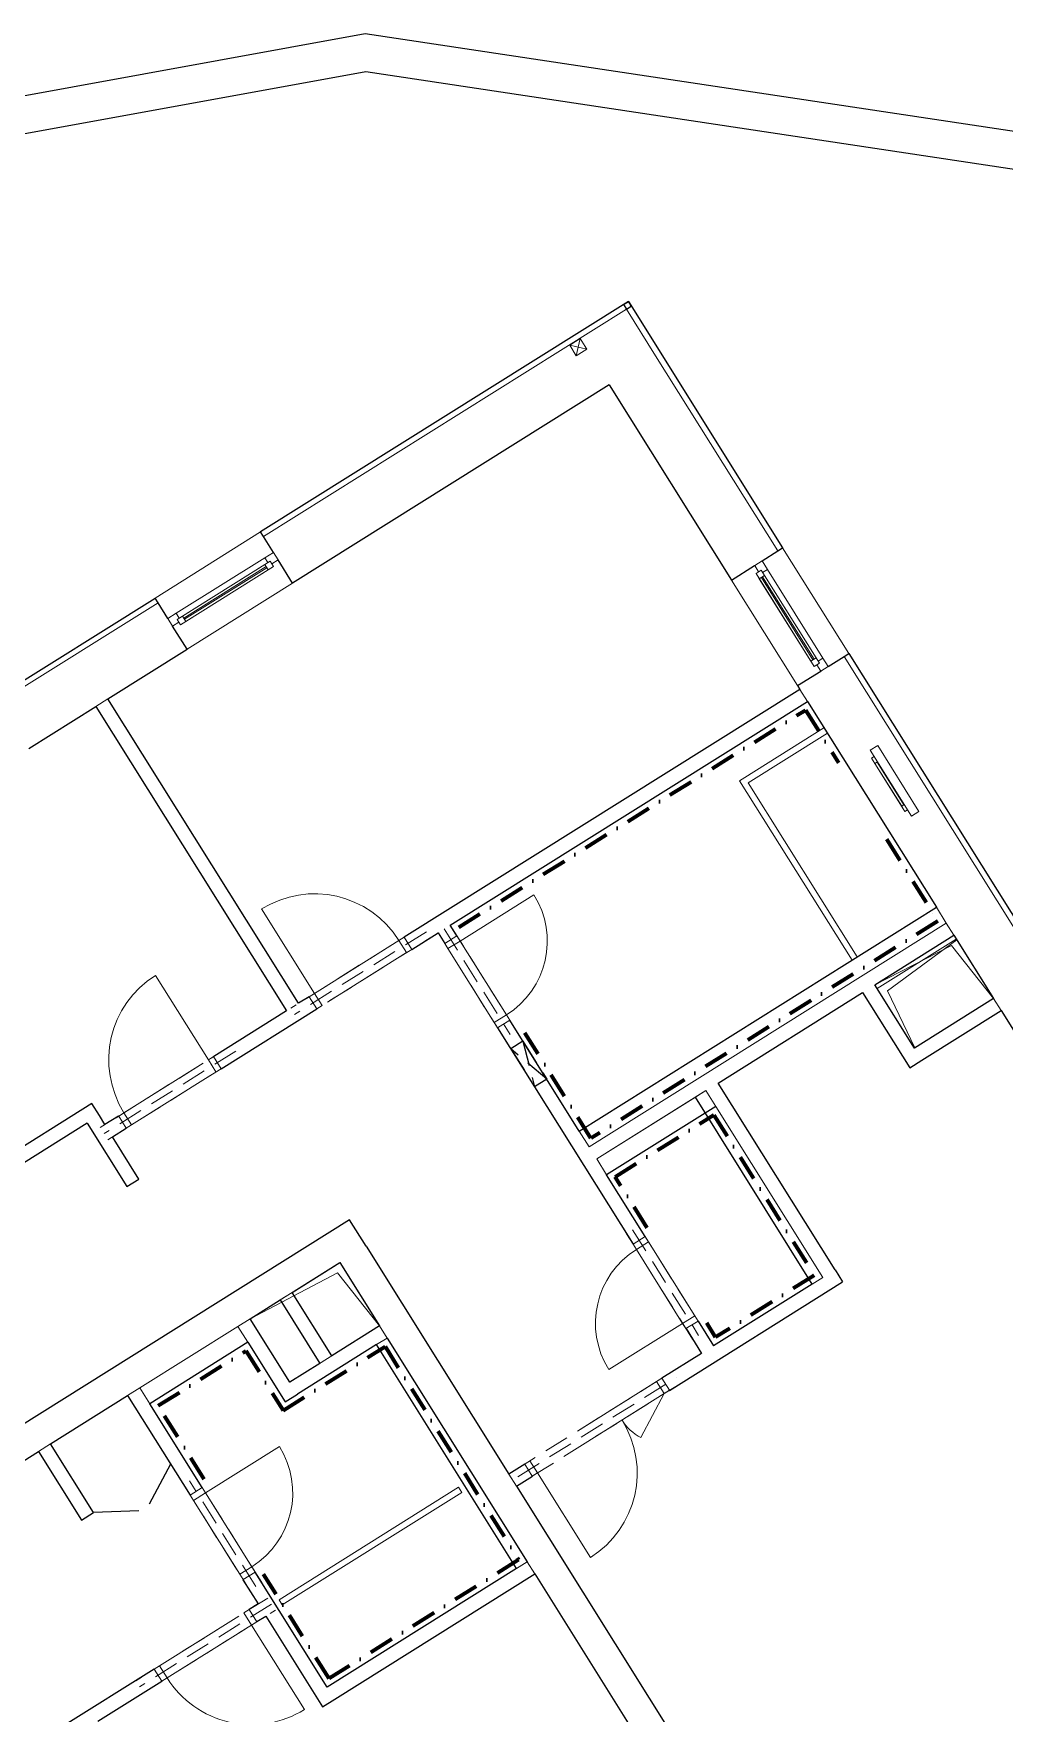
# Model space of a CAD drawing. Header units: millimetres. Extents: x -7743 to 191930, y -8645 to 72638.
# Drawn here: x 92955 to 100751, y 59150 to 72638 of the extents above; entities that cross this region are included whole.
import ezdxf

# ---------------------------------------------------------------- set-up
doc = ezdxf.new("R2010")
doc.units = ezdxf.units.MM
for name, pattern in [('HA_Dash_2mm-S1mm', [200, 100, -100]), ('HA_Dash_3mm-S1mm', [300, 200, -100]), ('HA_DashDot_2_2mm-S0_6mm', [1650, 750, -450, 0, -450]), ('HA_DashDot_4mm-S1mm', [400, 200, -100, 0, -100])]:
    doc.linetypes.add(name, pattern=pattern)
for name, color, linetype, lineweight in [('A-DETL-____-OTLN', 9, 'Continuous', 25), ('A-DETL-GENF-OTLN', 9, 'Continuous', 9), ('A-DOOR-____-MCUT', 9, 'Continuous', 9), ('A-DOOR-____-OTLN', 9, 'Continuous', 9), ('A-DOOR-FRAM-MCUT', 9, 'Continuous', 9), ('A-GENM-____-HDLN', 9, 'HA_Dash_3mm-S1mm', 9), ('A-GENM-____-MCUT', 9, 'Continuous', 9), ('A-GENM-____-OTLN', 9, 'Continuous', 9), ('A-GLAZ-____-MCUT', 9, 'Continuous', 5), ('A-GLAZ-____-OTLN', 9, 'Continuous', 5), ('A-WALL-____-MCUT', 9, 'Continuous', 25), ('A-WALL-____-OTLN', 9, 'Continuous', 9), ('I-WALL-____-MCUT', 9, 'Continuous', 25), ('I-WALL-____-OTLN', 9, 'Continuous', 9), ('M-HVAC-DUCT-OTLN', 9, 'Continuous', 9)]:
    doc.layers.add(name, color=color, linetype=linetype, lineweight=lineweight)

# ---------------------------------------------------------------- blocks, each defined once
blk = doc.blocks.new('HA_DR_Single_Swing_Solid - In_BJ_800x2100-2000412-schema rezu D_110_5100')
at = {"layer": 'A-DOOR-____-MCUT', "linetype": 'HA_DashDot_2_2mm-S0_6mm'}
for p, q in [((-400, 57.5), (400, 57.5)), ((-400, -57.5), (400, -57.5))]:
    blk.add_line(p, q, dxfattribs=at)
at = {"layer": 'A-DOOR-____-OTLN', "lineweight": 5}
blk.add_line((400, -857.5), (400, -57.5), dxfattribs=at)
blk.add_arc((400, -57.5), 800, 180, 270, dxfattribs=at)
at = {"layer": 'A-DOOR-FRAM-MCUT'}
for p, q in [((-400, 57.5), (-450, 57.5)), ((-450, 57.5), (-450, -57.5)), ((-400, -57.5), (-400, 57.5)), ((450, 57.5), (400, 57.5)), ((400, 57.5), (400, -57.5)), ((450, -57.5), (450, 57.5)), ((-450, -57.5), (-400, -57.5)), ((400, -57.5), (450, -57.5))]:
    blk.add_line(p, q, dxfattribs=at)
blk = doc.blocks.new('HA_DR_Single_Swing_Solid - In_BJ_700x2100-2000416-schema rezu D_110_5100')
at = {"layer": 'A-DOOR-____-MCUT', "linetype": 'HA_DashDot_2_2mm-S0_6mm'}
for p, q in [((-350, 57.5), (350, 57.5)), ((-350, -57.5), (350, -57.5))]:
    blk.add_line(p, q, dxfattribs=at)
at = {"layer": 'A-DOOR-____-OTLN', "lineweight": 5}
blk.add_line((350, -757.5), (350, -57.5), dxfattribs=at)
blk.add_arc((350, -57.5), 700, 180, 270, dxfattribs=at)
at = {"layer": 'A-DOOR-FRAM-MCUT'}
for p, q in [((-350, 57.5), (-400, 57.5)), ((-400, 57.5), (-400, -57.5)), ((-350, -57.5), (-350, 57.5)), ((400, 57.5), (350, 57.5)), ((350, 57.5), (350, -57.5)), ((400, -57.5), (400, 57.5)), ((-400, -57.5), (-350, -57.5)), ((350, -57.5), (400, -57.5))]:
    blk.add_line(p, q, dxfattribs=at)
blk = doc.blocks.new('HA_DR_Single_Swing_Solid - In_BJ_800x2100-2000414-schema rezu D_110_5100')
at = {"layer": 'A-DOOR-____-MCUT', "linetype": 'HA_DashDot_2_2mm-S0_6mm'}
for p, q in [((-400, 57.5), (400, 57.5)), ((-400, -57.5), (400, -57.5))]:
    blk.add_line(p, q, dxfattribs=at)
at = {"layer": 'A-DOOR-____-OTLN', "lineweight": 5}
blk.add_line((400, 857.5), (400, 57.5), dxfattribs=at)
blk.add_arc((400, 57.5), 800, 90, 180, dxfattribs=at)
at = {"layer": 'A-DOOR-FRAM-MCUT'}
for p, q in [((-450, -57.5), (-450, 57.5)), ((-450, 57.5), (-400, 57.5)), ((-400, 57.5), (-400, -57.5)), ((400, 57.5), (450, 57.5)), ((400, -57.5), (400, 57.5)), ((450, 57.5), (450, -57.5)), ((-400, -57.5), (-450, -57.5)), ((450, -57.5), (400, -57.5))]:
    blk.add_line(p, q, dxfattribs=at)
blk = doc.blocks.new('HA_DR_Double_Swing_Solid - In_BJ_1200x2100_800-1652965-schema rezu D_110_5100')
at = {"layer": 'A-DOOR-____-MCUT', "linetype": 'HA_DashDot_2_2mm-S0_6mm'}
for p, q in [((-600, 57.5), (600, 57.5)), ((-600, -57.5), (600, -57.5))]:
    blk.add_line(p, q, dxfattribs=at)
at = {"layer": 'A-DOOR-____-OTLN', "lineweight": 5}
for p, q in [((600, 857.5), (600, 57.5)), ((-253.6, 257.5), (-600, 57.5))]:
    blk.add_line(p, q, dxfattribs=at)
for centre, radius, start, end in [((600, 57.5), 800, 90, 180), ((-600, 57.5), 400, 360, 30)]:
    blk.add_arc(centre, radius, start, end, dxfattribs=at)
at = {"layer": 'A-DOOR-FRAM-MCUT'}
for p, q in [((-650, -57.5), (-650, 57.5)), ((-650, 57.5), (-600, 57.5)), ((-600, 57.5), (-600, -57.5)), ((600, 57.5), (650, 57.5)), ((600, -57.5), (600, 57.5)), ((650, 57.5), (650, -57.5)), ((-600, -57.5), (-650, -57.5)), ((650, -57.5), (600, -57.5))]:
    blk.add_line(p, q, dxfattribs=at)
blk = doc.blocks.new('HA_WD_SinglePanel - 1000x1500-1653870-schema rezu D_110_5100')
at = {"layer": 'A-GLAZ-____-MCUT'}
for p, q in [((-500, 70), (-500, 0)), ((-420, 70), (-500, 70)), ((-500, 0), (-440, 0)), ((-440, -25), (-440, 25)), ((-440, 25), (-390, 25)), ((-420, 25), (-420, 70)), ((-390, 25), (-390, -25)), ((390, 5), (-390, 5)), ((390, -25), (390, 25)), ((390, 25), (440, 25)), ((500, 70), (420, 70)), ((420, 70), (420, 25)), ((440, 25), (440, -25)), ((440, 0), (500, 0)), ((500, 0), (500, 70)), ((-390, -25), (-440, -25)), ((390, -5), (-390, -5)), ((440, -25), (390, -25))]:
    blk.add_line(p, q, dxfattribs=at)
at = {"layer": 'A-GLAZ-____-OTLN'}
for p, q in [((440, 25), (-440, 25)), ((-440, -25), (-440, 25)), ((420, 70), (-420, 70)), ((390, 25), (-390, 25)), ((440, 25), (440, -25)), ((-440, -25), (440, -25)), ((390, -25), (-390, -25))]:
    blk.add_line(p, q, dxfattribs=at)
blk = doc.blocks.new('HA_WD_SinglePanel - 1000x1500-1653875-schema rezu D_110_5100')
at = {"layer": 'A-GLAZ-____-MCUT'}
for p, q in [((-440, 25), (-440, -25)), ((-390, 25), (-440, 25)), ((-390, -25), (-390, 25)), ((390, 5), (-390, 5)), ((390, 25), (390, -25)), ((440, 25), (390, 25)), ((440, -25), (440, 25)), ((-500, 0), (-440, 0)), ((-500, -70), (-500, 0)), ((-420, -70), (-500, -70)), ((-440, -25), (-390, -25)), ((-420, -25), (-420, -70)), ((390, -5), (-390, -5)), ((390, -25), (440, -25)), ((420, -70), (420, -25)), ((500, -70), (420, -70)), ((440, 0), (500, 0)), ((500, 0), (500, -70))]:
    blk.add_line(p, q, dxfattribs=at)
at = {"layer": 'A-GLAZ-____-OTLN'}
for p, q in [((-440, -25), (-440, 25)), ((440, 25), (-440, 25)), ((390, 25), (-390, 25)), ((440, 25), (440, -25)), ((-440, -25), (440, -25)), ((420, -70), (-420, -70)), ((390, -25), (-390, -25))]:
    blk.add_line(p, q, dxfattribs=at)
blk = doc.blocks.new('HA_WD_SinglePanel - 625x1000-1653871-schema rezu D_110_5100')
at = {"layer": 'A-GLAZ-____-MCUT'}
for p, q in [((-253, -25), (-253, 0)), ((-203, 0), (-203, -25)), ((202, -25), (202, 0)), ((252, 0), (252, -25)), ((-203, -25), (-253, -25)), ((202, -5), (-203, -5)), ((252, -25), (202, -25))]:
    blk.add_line(p, q, dxfattribs=at)
at = {"layer": 'A-GLAZ-____-OTLN'}
for p, q in [((-313, 70), (312, 70)), ((-313, 0), (-313, 70)), ((312, 0), (-313, 0)), ((-253, -25), (-253, 0)), ((252, 0), (252, -25)), ((312, 70), (312, 0)), ((-253, -25), (252, -25)), ((202, -25), (-203, -25))]:
    blk.add_line(p, q, dxfattribs=at)
blk = doc.blocks.new('ABMV_CW_Single_Swing_Generic - Ex_Glass_SKLOPNE-1529249-schema rezu D_110_5100')
at = {"layer": 'A-DOOR-____-OTLN', "linetype": 'HA_Dash_2mm-S1mm', "lineweight": 5}
for p in [(-484, -30), (484, -997)]:
    blk.add_line(p, (484, -30), dxfattribs=at)
blk.add_arc((484, -30), 967, 180, 270, dxfattribs=at)
blk = doc.blocks.new('HA_GM_Shaft_Rectangle - Default-2017775-schema rezu D_110_5100')
at = {"layer": 'A-DETL-GENF-OTLN'}
for p, q in [((0, 600), (60, 60)), ((60, 60), (850, 0))]:
    blk.add_line(p, q, dxfattribs=at)
at = {"layer": 'A-GENM-____-OTLN'}
for p, q in [((0, 600), (0, 0)), ((850, 600), (0, 600)), ((850, 0), (850, 600)), ((0, 0), (850, 0))]:
    blk.add_line(p, q, dxfattribs=at)
blk = doc.blocks.new('HA_GM_Tiling_LineBased - Generic Tiles-1951469-schema rezu D_110_5100')
at = {"layer": 'A-GENM-____-OTLN', "linetype": 'HA_DashDot_4mm-S1mm', "lineweight": 80}
blk.add_line((50, -50), (745, -50), dxfattribs=at)
blk = doc.blocks.new('HA_GM_Tiling_LineBased - Generic Tiles-1951470-schema rezu D_110_5100')
at = {"layer": 'A-GENM-____-OTLN', "linetype": 'HA_DashDot_4mm-S1mm', "lineweight": 80}
blk.add_line((50, -50), (880, -50), dxfattribs=at)
blk = doc.blocks.new('HA_GM_Tiling_LineBased - Generic Tiles-1951471-schema rezu D_110_5100')
at = {"layer": 'A-GENM-____-OTLN', "linetype": 'HA_DashDot_4mm-S1mm', "lineweight": 80}
blk.add_line((50, -50), (615, -50), dxfattribs=at)
blk = doc.blocks.new('HA_GM_Tiling_LineBased - Generic Tiles-1951472-schema rezu D_110_5100')
at = {"layer": 'A-GENM-____-OTLN', "linetype": 'HA_DashDot_4mm-S1mm', "lineweight": 80}
blk.add_line((-50, -50), (915, -50), dxfattribs=at)
blk = doc.blocks.new('HA_GM_Tiling_LineBased - Generic Tiles-1951465-schema rezu D_110_5100')
at = {"layer": 'A-GENM-____-OTLN', "linetype": 'HA_DashDot_4mm-S1mm', "lineweight": 80}
blk.add_line((50, -50), (2070, -50), dxfattribs=at)
blk = doc.blocks.new('HA_GM_Tiling_LineBased - Generic Tiles-1951473-schema rezu D_110_5100')
at = {"layer": 'A-GENM-____-OTLN', "linetype": 'HA_DashDot_4mm-S1mm', "lineweight": 80}
blk.add_line((50, -50), (1845, -50), dxfattribs=at)
blk = doc.blocks.new('HA_GM_Tiling_LineBased - Generic Tiles-1951463-schema rezu D_110_5100')
at = {"layer": 'A-GENM-____-OTLN', "linetype": 'HA_DashDot_4mm-S1mm', "lineweight": 80}
blk.add_line((50, -50), (1040, -50), dxfattribs=at)
blk = doc.blocks.new('HA_GM_Tiling_LineBased - Generic Tiles-1951474-schema rezu D_110_5100')
at = {"layer": 'A-GENM-____-OTLN', "linetype": 'HA_DashDot_4mm-S1mm', "lineweight": 80}
blk.add_line((50, -50), (535, -50), dxfattribs=at)
blk = doc.blocks.new('HA_GM_Tiling_LineBased - Generic Tiles-1951475-schema rezu D_110_5100')
at = {"layer": 'A-GENM-____-OTLN', "linetype": 'HA_DashDot_4mm-S1mm', "lineweight": 80}
blk.add_line((50, -50), (985, -50), dxfattribs=at)
blk = doc.blocks.new('HA_GM_Tiling_LineBased - Generic Tiles-1951476-schema rezu D_110_5100')
at = {"layer": 'A-GENM-____-OTLN', "linetype": 'HA_DashDot_4mm-S1mm', "lineweight": 80}
blk.add_line((50, -50), (1570, -50), dxfattribs=at)
blk = doc.blocks.new('HA_GM_Tiling_LineBased - Generic Tiles-1951477-schema rezu D_110_5100')
at = {"layer": 'A-GENM-____-OTLN', "linetype": 'HA_DashDot_4mm-S1mm', "lineweight": 80}
blk.add_line((50, -50), (185, -50), dxfattribs=at)
blk = doc.blocks.new('HA_GM_Tiling_LineBased - Generic Tiles-1678942-schema rezu D_110_5100')
at = {"layer": 'A-GENM-____-OTLN', "linetype": 'HA_DashDot_4mm-S1mm', "lineweight": 80}
blk.add_line((50, -50), (3335, -50), dxfattribs=at)
blk = doc.blocks.new('HA_GM_Tiling_LineBased - Generic Tiles-1681808-schema rezu D_110_5100')
at = {"layer": 'A-GENM-____-OTLN', "linetype": 'HA_DashDot_4mm-S1mm', "lineweight": 80}
blk.add_line((50, -50), (550, -50), dxfattribs=at)
blk = doc.blocks.new('HA_GM_Tiling_LineBased - Generic Tiles-1681956-schema rezu D_110_5100')
at = {"layer": 'A-GENM-____-OTLN', "linetype": 'HA_DashDot_4mm-S1mm', "lineweight": 80}
blk.add_line((50, -50), (825, -50), dxfattribs=at)
blk = doc.blocks.new('HA_GM_Tiling_LineBased - Generic Tiles-1682139-schema rezu D_110_5100')
at = {"layer": 'A-GENM-____-OTLN', "linetype": 'HA_DashDot_4mm-S1mm', "lineweight": 80}
blk.add_line((50, -50), (1150, -50), dxfattribs=at)
blk = doc.blocks.new('HA_GM_Shaft_Rectangle - Default-2017767-schema rezu D_110_5100')
at = {"layer": 'A-DETL-GENF-OTLN'}
for p, q in [((0, 600), (60, 60)), ((60, 60), (750, 0))]:
    blk.add_line(p, q, dxfattribs=at)
at = {"layer": 'A-GENM-____-OTLN'}
for p, q in [((0, 600), (0, 0)), ((750, 600), (0, 600)), ((750, 0), (750, 600)), ((0, 0), (750, 0))]:
    blk.add_line(p, q, dxfattribs=at)
blk = doc.blocks.new('TB_Porotherm KP11_5_1250mm - TB_Porotherm KP11_5_1250mm-1850985-schema rezu D_110_5100')
at = {"layer": 'A-GENM-____-HDLN'}
for p, q in [((625, 57.5), (-625, 57.5)), ((-625, 0), (625, 0)), ((-625, -57.5), (625, -57.5))]:
    blk.add_line(p, q, dxfattribs=at)
blk = doc.blocks.new('TB_Porotherm KP11_5_1000mm - TB_Porotherm KP11_5_1000mm-1850984-schema rezu D_110_5100')
at = {"layer": 'A-GENM-____-HDLN'}
for p, q in [((500, 57.5), (-500, 57.5)), ((-500, 0), (500, 0)), ((-500, -57.5), (500, -57.5))]:
    blk.add_line(p, q, dxfattribs=at)
blk = doc.blocks.new('TB_Porotherm KP11_5_1500mm - TB_Porotherm KP11_5_1500mm-1841486-schema rezu D_110_5100')
at = {"layer": 'A-GENM-____-HDLN'}
for p, q in [((-750, 57.5), (750, 57.5)), ((-750, 0), (750, 0)), ((750, -57.5), (-750, -57.5))]:
    blk.add_line(p, q, dxfattribs=at)
blk = doc.blocks.new('TB_Porotherm KP11_5_1000mm - TB_Porotherm KP11_5_1000mm-1834151-schema rezu D_110_5100')
at = {"layer": 'A-GENM-____-HDLN'}
for p, q in [((-500, 57.5), (500, 57.5)), ((-500, 0), (500, 0)), ((500, -57.5), (-500, -57.5))]:
    blk.add_line(p, q, dxfattribs=at)
blk = doc.blocks.new('HA_GM_Opening_Rectangle_WallBased - Default-1930727-schema rezu D_110_5100')
at = {"layer": 'A-GENM-____-MCUT', "linetype": 'HA_Dash_3mm-S1mm', "lineweight": 25}
for p, q in [((305, 57.5), (-55, -57.5)), ((-55, 57.5), (305, -57.5)), ((-55, 57.5), (-55, -57.5)), ((-55, 57.5), (305, 57.5)), ((305, 57.5), (305, -57.5)), ((-55, -57.5), (305, -57.5))]:
    blk.add_line(p, q, dxfattribs=at)
blk = doc.blocks.new('185-01_OBJEKT D_Central_rvt-3-schema rezu D_110_5100')
at = {"layer": 'A-DETL-____-OTLN'}
for p, q in [((-21532, 61152), (-21703, 60830)), ((-21786, 60778), (-22151, 60764))]:
    blk.add_line(p, q, dxfattribs=at)
at = {"layer": 'A-WALL-____-MCUT'}
for p, q in [((-17856, 70487), (-20810, 68637)), ((-17895, 70463), (-17856, 70487)), ((-17895, 70463), (-17871, 70425)), ((-17871, 70425), (-17833, 70449)), ((-17833, 70449), (-17856, 70487)), ((-17856, 70487), (-16617, 68508)), ((-18010, 69818), (-20552, 68226)), ((-18010, 69818), (-17028, 68250)), ((-20786, 68599), (-20810, 68637)), ((-20706, 68472), (-20786, 68599)), ((-20552, 68226), (-20669, 68412)), ((-16782, 68404), (-16655, 68484)), ((-16655, 68484), (-16617, 68508)), ((-17028, 68250), (-16842, 68367)), ((-22929, 67310), (-21657, 68106)), ((-21633, 68068), (-21657, 68106)), ((-21554, 67941), (-21633, 68068)), ((-21400, 67695), (-21517, 67881)), ((-22036, 67297), (-21400, 67695)), ((-16251, 67557), (-16124, 67636)), ((-16124, 67636), (-16086, 67660)), ((-16086, 67660), (-12848, 62491)), ((-16497, 67403), (-16311, 67520)), ((-16497, 67403), (-16479, 67373)), ((-22671, 66899), (-22133, 67236)), ((-16418, 67276), (-15382, 65623)), ((-15242, 65399), (-14923, 64890)), ((-14862, 64793), (-13259, 62233))]:
    blk.add_line(p, q, dxfattribs=at)
at = {"layer": 'A-WALL-____-MCUT', "lineweight": 9}
for p, q in [((-17871, 70425), (-20786, 68599)), ((-20786, 68599), (-17871, 70425)), ((-17637, 70052), (-17871, 70425)), ((-17871, 70425), (-17637, 70052)), ((-16655, 68484), (-17637, 70052)), ((-17637, 70052), (-16655, 68484)), ((-21633, 68068), (-22905, 67272)), ((-22905, 67272), (-21633, 68068)), ((-12886, 62467), (-16124, 67636)), ((-16124, 67636), (-12886, 62467)), ((-16418, 67276), (-16479, 67373)), ((-22036, 67297), (-22133, 67236)), ((-15303, 65496), (-15382, 65623)), ((-15303, 65496), (-18172, 63699)), ((-18172, 63699), (-15303, 65496)), ((-15242, 65399), (-15303, 65496)), ((-14862, 64793), (-14923, 64890)), ((-18110, 63602), (-17233, 64151)), ((-18110, 63602), (-17318, 64098)), ((-17233, 64151), (-17318, 64098)), ((-17233, 64151), (-17154, 64024)), ((-17154, 64024), (-17233, 64151)), ((-17233, 64151), (-17154, 64024)), ((-17154, 64024), (-16294, 62651)), ((-17154, 64024), (-16294, 62651)), ((-18251, 63826), (-18172, 63699)), ((-18031, 63475), (-18110, 63602)), ((-16294, 62651), (-16379, 62598)), ((-20652, 62470), (-20555, 62531)), ((-20991, 62258), (-20894, 62319)), ((-21779, 61764), (-20991, 62258)), ((-20991, 62258), (-21779, 61764)), ((-20912, 62130), (-20991, 62258)), ((-19794, 62164), (-19855, 62261)), ((-19794, 62164), (-19879, 62111)), ((-21877, 61703), (-21779, 61764)), ((-21779, 61764), (-21700, 61637)), ((-22593, 61254), (-22496, 61315)), ((-18815, 61072), (-18754, 60975)), ((-18669, 60367), (-18753, 60314)), ((-18608, 60270), (-18669, 60367))]:
    blk.add_line(p, q, dxfattribs=at)
at = {"layer": 'A-WALL-____-OTLN'}
for p, q in [((-21657, 68106), (-20810, 68637)), ((-16617, 68508), (-16086, 67660)), ((-20552, 68226), (-21400, 67695)), ((-16497, 67403), (-17028, 68250))]:
    blk.add_line(p, q, dxfattribs=at)
at = {"layer": 'I-WALL-____-MCUT'}
for p, q in [((-16479, 67373), (-19657, 65383)), ((-22133, 67236), (-20602, 64791)), ((-20504, 64852), (-22036, 67297)), ((-19286, 65479), (-16418, 67276)), ((-18251, 63826), (-15382, 65623)), ((-19233, 65394), (-19286, 65479)), ((-19596, 65285), (-19384, 65418)), ((-19384, 65418), (-19331, 65333)), ((-15877, 65001), (-15242, 65399)), ((-20419, 64905), (-20504, 64852)), ((-17136, 64212), (-15975, 64939)), ((-15975, 64939), (-15595, 64334)), ((-15559, 64492), (-15877, 65001)), ((-14923, 64890), (-15559, 64492)), ((-20602, 64791), (-21186, 64425)), ((-21125, 64327), (-20358, 64807)), ((-15498, 64395), (-14862, 64793)), ((-18906, 64655), (-17818, 62918)), ((-18251, 63826), (-18809, 64716)), ((-15595, 64334), (-15498, 64395)), ((-16196, 62712), (-17136, 64212)), ((-16379, 62598), (-17318, 64098)), ((-22165, 64047), (-24492, 62590)), ((-22104, 63950), (-22165, 64047)), ((-22059, 63878), (-22104, 63950)), ((-21949, 63947), (-22059, 63878)), ((-17154, 64024), (-18031, 63475)), ((-22202, 63889), (-24431, 62493)), ((-22202, 63889), (-21883, 63380)), ((-21998, 63780), (-21888, 63849)), ((-21786, 63441), (-21998, 63780)), ((-21883, 63380), (-21786, 63441)), ((-17720, 62979), (-18031, 63475)), ((-20094, 63114), (-23488, 60988)), ((-19962, 62903), (-20094, 63114)), ((-19962, 62903), (-18815, 61072)), ((-20555, 62531), (-20173, 62770)), ((-20173, 62770), (-19855, 62261)), ((-17525, 61744), (-16135, 62615)), ((-16379, 62598), (-17171, 62102)), ((-16196, 62712), (-16135, 62615)), ((-20894, 62319), (-20652, 62470)), ((-20652, 62470), (-20334, 61961)), ((-20236, 62022), (-20555, 62531)), ((-20575, 61810), (-20894, 62319)), ((-19855, 62261), (-20236, 62022)), ((-17393, 62240), (-17268, 62041)), ((-17296, 62301), (-17171, 62102)), ((-20912, 62130), (-21700, 61637)), ((-20912, 62130), (-20612, 61652)), ((-19879, 62111), (-20514, 61713)), ((-18753, 60314), (-19879, 62111)), ((-19794, 62164), (-18669, 60367)), ((-19794, 62164), (-18669, 60367)), ((-20334, 61961), (-20575, 61810)), ((-17268, 62041), (-17586, 61842)), ((-22496, 61315), (-21877, 61703)), ((-21877, 61703), (-21375, 60902)), ((-20612, 61652), (-20514, 61713)), ((-21278, 60963), (-21700, 61637)), ((-23568, 60644), (-22593, 61254)), ((-22593, 61254), (-22248, 60703)), ((-22151, 60764), (-22496, 61315)), ((-18688, 61152), (-18815, 61072)), ((-18754, 60975), (-18627, 61054)), ((-18754, 60975), (-16445, 57288)), ((-22248, 60703), (-22151, 60764)), ((-18753, 60314), (-20275, 59361)), ((-20951, 60224), (-20829, 60029)), ((-20275, 59361), (-20853, 60285)), ((-20214, 59264), (-18608, 60270)), ((-18608, 60270), (-16657, 57155)), ((-20829, 60029), (-20901, 59984)), ((-20840, 59887), (-20768, 59932)), ((-20768, 59932), (-20311, 59203)), ((-21663, 59506), (-22401, 59044)), ((-22115, 59088), (-21602, 59409)), ((-20311, 59203), (-20214, 59264))]:
    blk.add_line(p, q, dxfattribs=at)
at = {"layer": 'I-WALL-____-OTLN'}
for p, q in [((-16920, 66666), (-16285, 67064)), ((-16258, 67022), (-16894, 66623)), ((-16920, 66666), (-16963, 66639)), ((-16060, 65199), (-16963, 66639)), ((-16894, 66623), (-16018, 65225)), ((-20661, 60063), (-19220, 60966)), ((-19194, 60923), (-20635, 60021)), ((-19194, 60923), (-19220, 60966)), ((-20635, 60021), (-20661, 60063))]:
    blk.add_line(p, q, dxfattribs=at)
at = {"layer": 'M-HVAC-DUCT-OTLN', "lineweight": 5}
for p, q in [((-18327, 70136), (-18242, 70189)), ((-18274, 70051), (-18242, 70189)), ((-18242, 70189), (-18189, 70104)), ((-18327, 70136), (-18189, 70104)), ((-18274, 70051), (-18327, 70136)), ((-18189, 70104), (-18274, 70051))]:
    blk.add_line(p, q, dxfattribs=at)
at = {"layer": 'A-DOOR-____-OTLN', "color": 250, "lineweight": 9}
for name, p, rotation in [('HA_DR_Single_Swing_Solid - In_BJ_800x2100-2000412-schema rezu D_110_5100', (-20007, 65095), 212.0611111111112), ('HA_DR_Single_Swing_Solid - In_BJ_700x2100-2000416-schema rezu D_110_5100', (-19070, 65025), 122.0611111111113), ('HA_DR_Single_Swing_Solid - In_BJ_800x2100-2000414-schema rezu D_110_5100', (-21537, 64137), 32.0611111111112), ('HA_DR_Single_Swing_Solid - In_BJ_700x2100-2000416-schema rezu D_110_5100', (-17557, 62609), 302.0611111111114), ('HA_DR_Double_Swing_Solid - In_BJ_1200x2100_800-1652965-schema rezu D_110_5100', (-18107, 61448), 212.0611111111112), ('HA_DR_Single_Swing_Solid - In_BJ_700x2100-2000416-schema rezu D_110_5100', (-21114, 60594), 122.061111111111), ('HA_DR_Single_Swing_Solid - In_BJ_800x2100-2000412-schema rezu D_110_5100', (-21251, 59696), 32.0611111111109), ('ABMV_CW_Single_Swing_Generic - Ex_Glass_SKLOPNE-1529249-schema rezu D_110_5100', (-14745, 58123), 212.0611111111105)]:
    blk.add_blockref(name, p, dxfattribs=dict(at, rotation=rotation))
at = {"layer": 'A-GENM-____-OTLN', "color": 250, "lineweight": 9}
for name, p, rotation in [('HA_GM_Tiling_LineBased - Generic Tiles-1678942-schema rezu D_110_5100', (-19286, 65479), 32.06111111111093), ('HA_GM_Tiling_LineBased - Generic Tiles-1681808-schema rezu D_110_5100', (-16418, 67276), 302.061111111111), ('HA_GM_Tiling_LineBased - Generic Tiles-1681956-schema rezu D_110_5100', (-15767, 66238), 302.061111111111), ('TB_Porotherm KP11_5_1250mm - TB_Porotherm KP11_5_1250mm-1850985-schema rezu D_110_5100', (-20007, 65095), 212.0611111111107), ('TB_Porotherm KP11_5_1000mm - TB_Porotherm KP11_5_1000mm-1834151-schema rezu D_110_5100', (-19070, 65025), 302.0611111111114), ('HA_GM_Tiling_LineBased - Generic Tiles-1678942-schema rezu D_110_5100', (-15303, 65496), 212.0611111111109), ('HA_GM_Shaft_Rectangle - Default-2017767-schema rezu D_110_5100', (-15242, 65399), 212.0611111111116), ('HA_GM_Tiling_LineBased - Generic Tiles-1682139-schema rezu D_110_5100', (-18172, 63699), 122.061111111111), ('TB_Porotherm KP11_5_1250mm - TB_Porotherm KP11_5_1250mm-1850985-schema rezu D_110_5100', (-21537, 64137), 212.0611111111107), ('HA_GM_Opening_Rectangle_WallBased - Default-1930727-schema rezu D_110_5100', (-18722, 64470), 302.0611111111114), ('HA_GM_Tiling_LineBased - Generic Tiles-1951475-schema rezu D_110_5100', (-18031, 63475), 32.06111111111108), ('HA_GM_Tiling_LineBased - Generic Tiles-1951476-schema rezu D_110_5100', (-17154, 64024), 302.061111111111), ('HA_GM_Tiling_LineBased - Generic Tiles-1951474-schema rezu D_110_5100', (-17720, 62979), 122.0611111111109), ('TB_Porotherm KP11_5_1000mm - TB_Porotherm KP11_5_1000mm-1834151-schema rezu D_110_5100', (-17557, 62609), 302.0611111111114), ('HA_GM_Shaft_Rectangle - Default-2017775-schema rezu D_110_5100', (-20173, 62770), 212.0611111111116), ('HA_GM_Tiling_LineBased - Generic Tiles-1951475-schema rezu D_110_5100', (-16294, 62651), 212.061111111111), ('HA_GM_Tiling_LineBased - Generic Tiles-1951477-schema rezu D_110_5100', (-17171, 62102), 122.0611111111111), ('HA_GM_Tiling_LineBased - Generic Tiles-1951470-schema rezu D_110_5100', (-21700, 61637), 32.06111111111108), ('HA_GM_Tiling_LineBased - Generic Tiles-1951471-schema rezu D_110_5100', (-20912, 62130), 302.0611111111109), ('HA_GM_Tiling_LineBased - Generic Tiles-1951472-schema rezu D_110_5100', (-20612, 61652), 32.06111111111108), ('HA_GM_Tiling_LineBased - Generic Tiles-1951465-schema rezu D_110_5100', (-19794, 62164), 302.061111111111), ('TB_Porotherm KP11_5_1500mm - TB_Porotherm KP11_5_1500mm-1841486-schema rezu D_110_5100', (-18107, 61448), 32.06111111111186), ('HA_GM_Tiling_LineBased - Generic Tiles-1951469-schema rezu D_110_5100', (-21278, 60963), 122.0611111111109), ('TB_Porotherm KP11_5_1000mm - TB_Porotherm KP11_5_1000mm-1850984-schema rezu D_110_5100', (-21114, 60594), 122.0611111111109), ('HA_GM_Tiling_LineBased - Generic Tiles-1951473-schema rezu D_110_5100', (-18669, 60367), 212.0611111111108), ('HA_GM_Tiling_LineBased - Generic Tiles-1951463-schema rezu D_110_5100', (-20275, 59361), 122.061111111111), ('TB_Porotherm KP11_5_1250mm - TB_Porotherm KP11_5_1250mm-1850985-schema rezu D_110_5100', (-21251, 59696), 212.0611111111103)]:
    blk.add_blockref(name, p, dxfattribs=dict(at, rotation=rotation))
at = {"layer": 'A-GLAZ-____-OTLN', "color": 250, "lineweight": 9}
for name, p, rotation in [('HA_WD_SinglePanel - 1000x1500-1653870-schema rezu D_110_5100', (-21093, 68147), 32.06111111111118), ('HA_WD_SinglePanel - 1000x1500-1653875-schema rezu D_110_5100', (-16576, 67943), 122.0611111111111), ('HA_WD_SinglePanel - 625x1000-1653871-schema rezu D_110_5100', (-15747, 66619), 302.0611111111111)]:
    blk.add_blockref(name, p, dxfattribs=dict(at, rotation=rotation))
blk = doc.blocks.new('HA_GM_Shaft_Rectangle - Default-2322386-schema rezu D_110_5100')
at = {"layer": 'A-DETL-GENF-OTLN'}
for p, q in [((4, -564), (60, -60)), ((60, -60), (750, -8))]:
    blk.add_line(p, q, dxfattribs=at)
at = {"layer": 'A-GENM-____-OTLN'}
blk.add_line((0, 0), (750, 0), dxfattribs=at)

msp = doc.modelspace()

# ---------------------------------------------------------------- linework, layer by layer
at = {"layer": 'A-WALL-____-MCUT'}
for p, q in [((91071.6, 71811.6), (95617.3, 72638.4)), ((95617.3, 72638.4), (102418.5, 71614.2)), ((91182, 71526.8), (95621.9, 72334.3)), ((95621.9, 72334.3), (102180.5, 71346.7))]:
    msp.add_line(p, q, dxfattribs=at)

# ---------------------------------------------------------------- block references
at = {"lineweight": 5}
msp.add_blockref('185-01_OBJEKT D_Central_rvt-3-schema rezu D_110_5100', (115586.9, 0), dxfattribs=at)
at = {"layer": 'A-GENM-____-OTLN', "lineweight": 5, "rotation": 32.06124947745553}
msp.add_blockref('HA_GM_Shaft_Rectangle - Default-2322386-schema rezu D_110_5100', (99728.5, 64970.2), dxfattribs=at)

doc.saveas('drawing.dxf')
